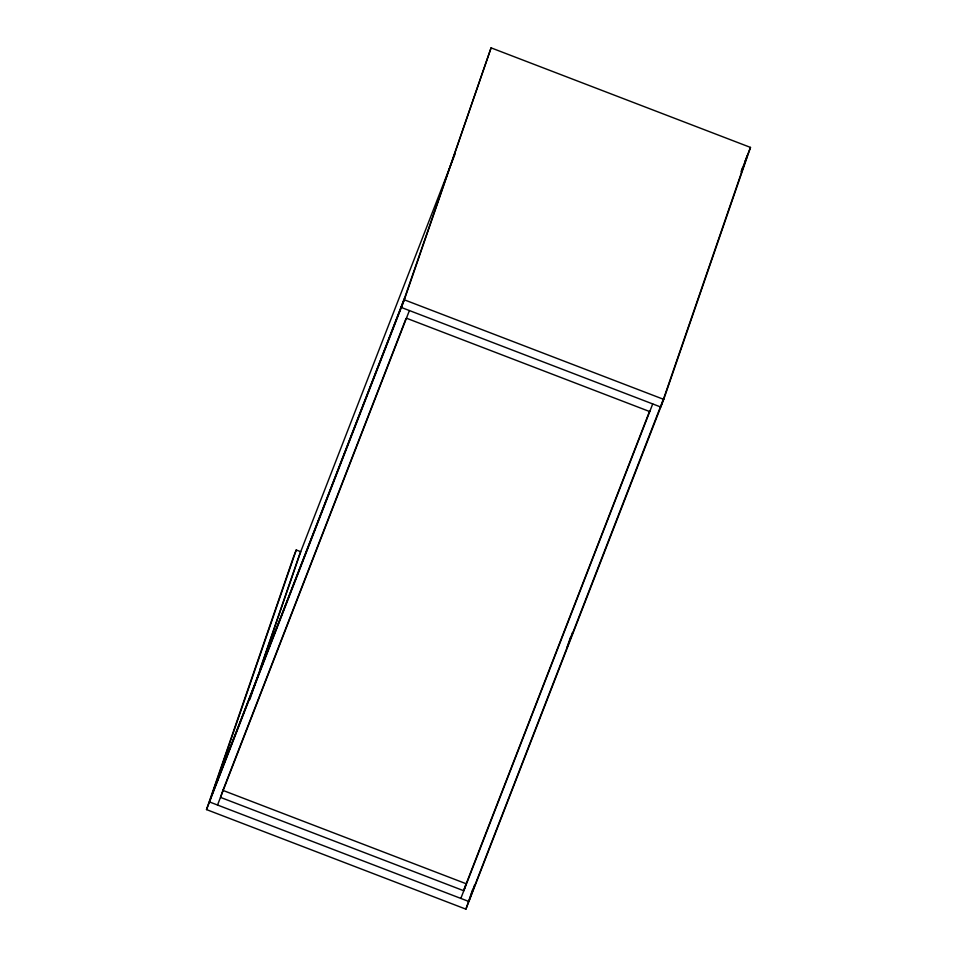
<?xml version="1.0" encoding="UTF-8"?>
<svg xmlns="http://www.w3.org/2000/svg" width="957" height="957" viewBox="0 0 957 957"><rect width="100%" height="100%" fill="white"/><g stroke="black" fill="none" stroke-linecap="round" stroke-linejoin="round"><path stroke-width="1.44" d="M744.821 162.02L747.513 155.058L660.761 407.024L401.354 307.46L491.085 47.85L750.491 147.414L663.727 399.38L465.915 909.15L206.509 809.586L293.273 557.62L296.239 549.976L300.426 551.579M296.239 549.976L209.487 801.942L468.882 901.506L474.696 884.615M259.802 669.984L299.062 555.945L455.305 153.287M249.825 699.495L300.713 551.699M206.509 809.586L404.321 299.816L491.085 47.85M465.915 909.15L472.698 889.448M567.106 647.159L570.504 637.278M570.073 639.515L572.501 632.457M212.765 792.42L404.632 297.938M211.892 794.944L403.77 300.462M222.646 791.068L405.876 318.872M217.526 805.028L409.405 310.547M741.029 171.77L742.656 167.595M748.015 153.778L750.491 147.414M742.321 168.719L746.651 157.582M463.738 890.142L649.719 410.864M460.831 898.408L652.71 403.938M471.299 894.508L664.038 397.502M404.321 299.816L663.727 399.38M406.438 318.202L649.743 411.582M222.909 790.386L220.505 797.384L463.798 890.764L466.215 883.766L222.909 790.386"/></g></svg>
